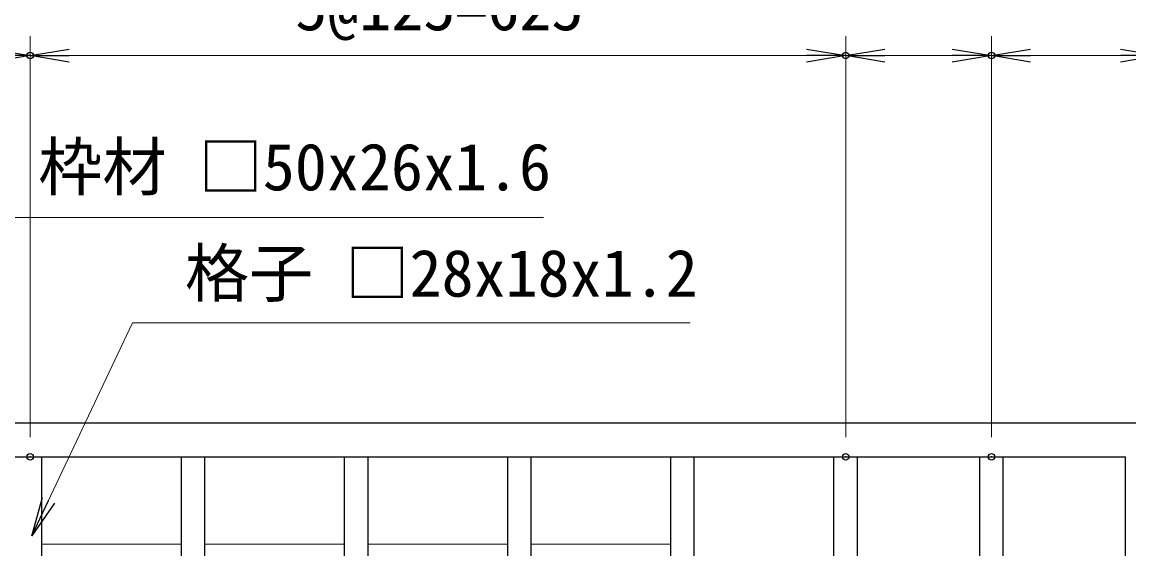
# Model space of a CAD drawing. Units: millimetres, scale not verified. Extents: x -3152 to 3148, y -2225 to 2230.
# Drawn here: x -928 to -80, y 325 to 728 of the extents above; entities that cross this region are included whole.
import ezdxf
from ezdxf.enums import TextEntityAlignment as Align

# ---------------------------------------------------------------- set-up
doc = ezdxf.new("R2010")
doc.units = ezdxf.units.MM
doc.header["$LTSCALE"] = 10
doc.header["$PDMODE"] = 32
doc.header["$PDSIZE"] = 5
for name, color, linetype, lineweight in [('0-1_D-STR-DIM', 7, 'Continuous', 13), ('0-2_0', 7, 'Continuous', 25), ('0-3_DEFPOINTS', 8, 'Continuous', 25), ('0-6_D-STR1', 1, 'Continuous', 25), ('0-7_D-STR3', 3, 'Continuous', 13), ('0-B_D-STR-TXT', 7, 'Continuous', 13)]:
    doc.layers.add(name, color=color, linetype=linetype, lineweight=lineweight)
doc.styles.add('ＭＳ ゴシック', font='')
doc.styles.get('ＭＳ ゴシック').set_extended_font_data('MS Gothic')

# ---------------------------------------------------------------- blocks, each defined once
blk = doc.blocks.new('_OPEN')
at = {"layer": '0-2_0'}
blk.add_line((0, 0), (-10, 0), dxfattribs=at)
blk.add_lwpolyline([(-10, 1.667), (0, 0), (-10, -1.667)], dxfattribs=at)

msp = doc.modelspace()

# ---------------------------------------------------------------- linework, layer by layer
at = {"layer": '0-1_D-STR-DIM'}
for p, q in [((-922.39, 410.05), (-922.39, 717.64)), ((-922.39, 410.05), (-922.39, 717.64)), ((-297.39, 410.05), (-297.39, 717.64)), ((-297.39, 410.05), (-297.39, 717.64)), ((-185.69, 410.05), (-185.69, 717.64)), ((-185.69, 410.05), (-185.69, 717.64)), ((-892.39, 702.64), (-327.39, 702.64)), ((-267.39, 702.64), (-215.69, 702.64)), ((-155.69, 702.64), (-86.89, 702.64))]:
    msp.add_line(p, q, dxfattribs=at)
at = {"layer": '0-3_DEFPOINTS'}
for p in [(-922.39, 702.64), (-297.39, 702.64), (-185.69, 702.64), (-922.39, 395.05), (-297.39, 395.05), (-185.69, 395.05)]:
    msp.add_point(p, dxfattribs=at)
at = {"layer": '0-6_D-STR1'}
for p, q in [((-1162.89, 421.05), (-56.89, 421.05)), ((-1136.89, 395.05), (-82.89, 395.05)), ((-913.39, -952.95), (-913.39, 395.05)), ((-806.39, -952.95), (-806.39, 395.05)), ((-788.39, -952.95), (-788.39, 395.05)), ((-681.39, -952.95), (-681.39, 395.05)), ((-663.39, -952.95), (-663.39, 395.05)), ((-556.39, -952.95), (-556.39, 395.05)), ((-538.39, -952.95), (-538.39, 395.05)), ((-431.39, -952.95), (-431.39, 395.05)), ((-413.39, -952.95), (-413.39, 395.05)), ((-306.39, -952.95), (-306.39, 395.05)), ((-288.39, -952.95), (-288.39, 395.05)), ((-194.69, -952.95), (-194.69, 395.05)), ((-176.69, -952.95), (-176.69, 395.05)), ((-82.89, -952.95), (-82.89, 395.05))]:
    msp.add_line(p, q, dxfattribs=at)
at = {"layer": '0-7_D-STR3'}
for p, q in [((-913.39, 328.05), (-806.39, 328.05)), ((-788.39, 328.05), (-681.39, 328.05)), ((-663.39, 328.05), (-556.39, 328.05)), ((-538.39, 328.05), (-431.39, 328.05))]:
    msp.add_line(p, q, dxfattribs=at)
at = {"layer": '0-B_D-STR-TXT'}
for points in [[(-529.01, 578.51), (-955.9, 578.51), (-1139.2, 355.02)], [(-416.56, 497.83), (-843.84, 497.83), (-920.23, 336.35)]]:
    msp.add_lwpolyline(points, dxfattribs=at)

# ---------------------------------------------------------------- block references
at = {"layer": '0-1_D-STR-DIM', "xscale": 3, "yscale": 3}
for p in [(-922.39, 702.64), (-297.39, 702.64), (-185.69, 702.64), (-56.89, 702.64)]:
    msp.add_blockref('_OPEN', p, dxfattribs=at)
at = {"layer": '0-1_D-STR-DIM', "xscale": 3, "yscale": 3, "rotation": 180}
for p in [(-922.39, 702.64), (-297.39, 702.64), (-185.69, 702.64)]:
    msp.add_blockref('_OPEN', p, dxfattribs=at)
at = {"layer": '0-B_D-STR-TXT', "xscale": 3, "yscale": 3, "rotation": 244.68392}
msp.add_blockref('_OPEN', (-921.08, 334.54), dxfattribs=at)

# ---------------------------------------------------------------- texts
at = {"layer": '0-1_D-STR-DIM', "style": 'ＭＳ ゴシック'}
msp.add_text('5@125=625', height=36.07, dxfattribs=at).set_placement((-719.19, 711.22), align=Align.BOTTOM_LEFT)
at = {"layer": '0-B_D-STR-TXT', "style": 'ＭＳ ゴシック'}
for s, p in [('枠材 □50x26x1.6', (-916.19, 588.52)), ('格子 □28x18x1.2', (-803.74, 507.08))]:
    msp.add_text(s, height=36.07, dxfattribs=at).set_placement(p, align=Align.BOTTOM_LEFT)

doc.saveas('drawing.dxf')
